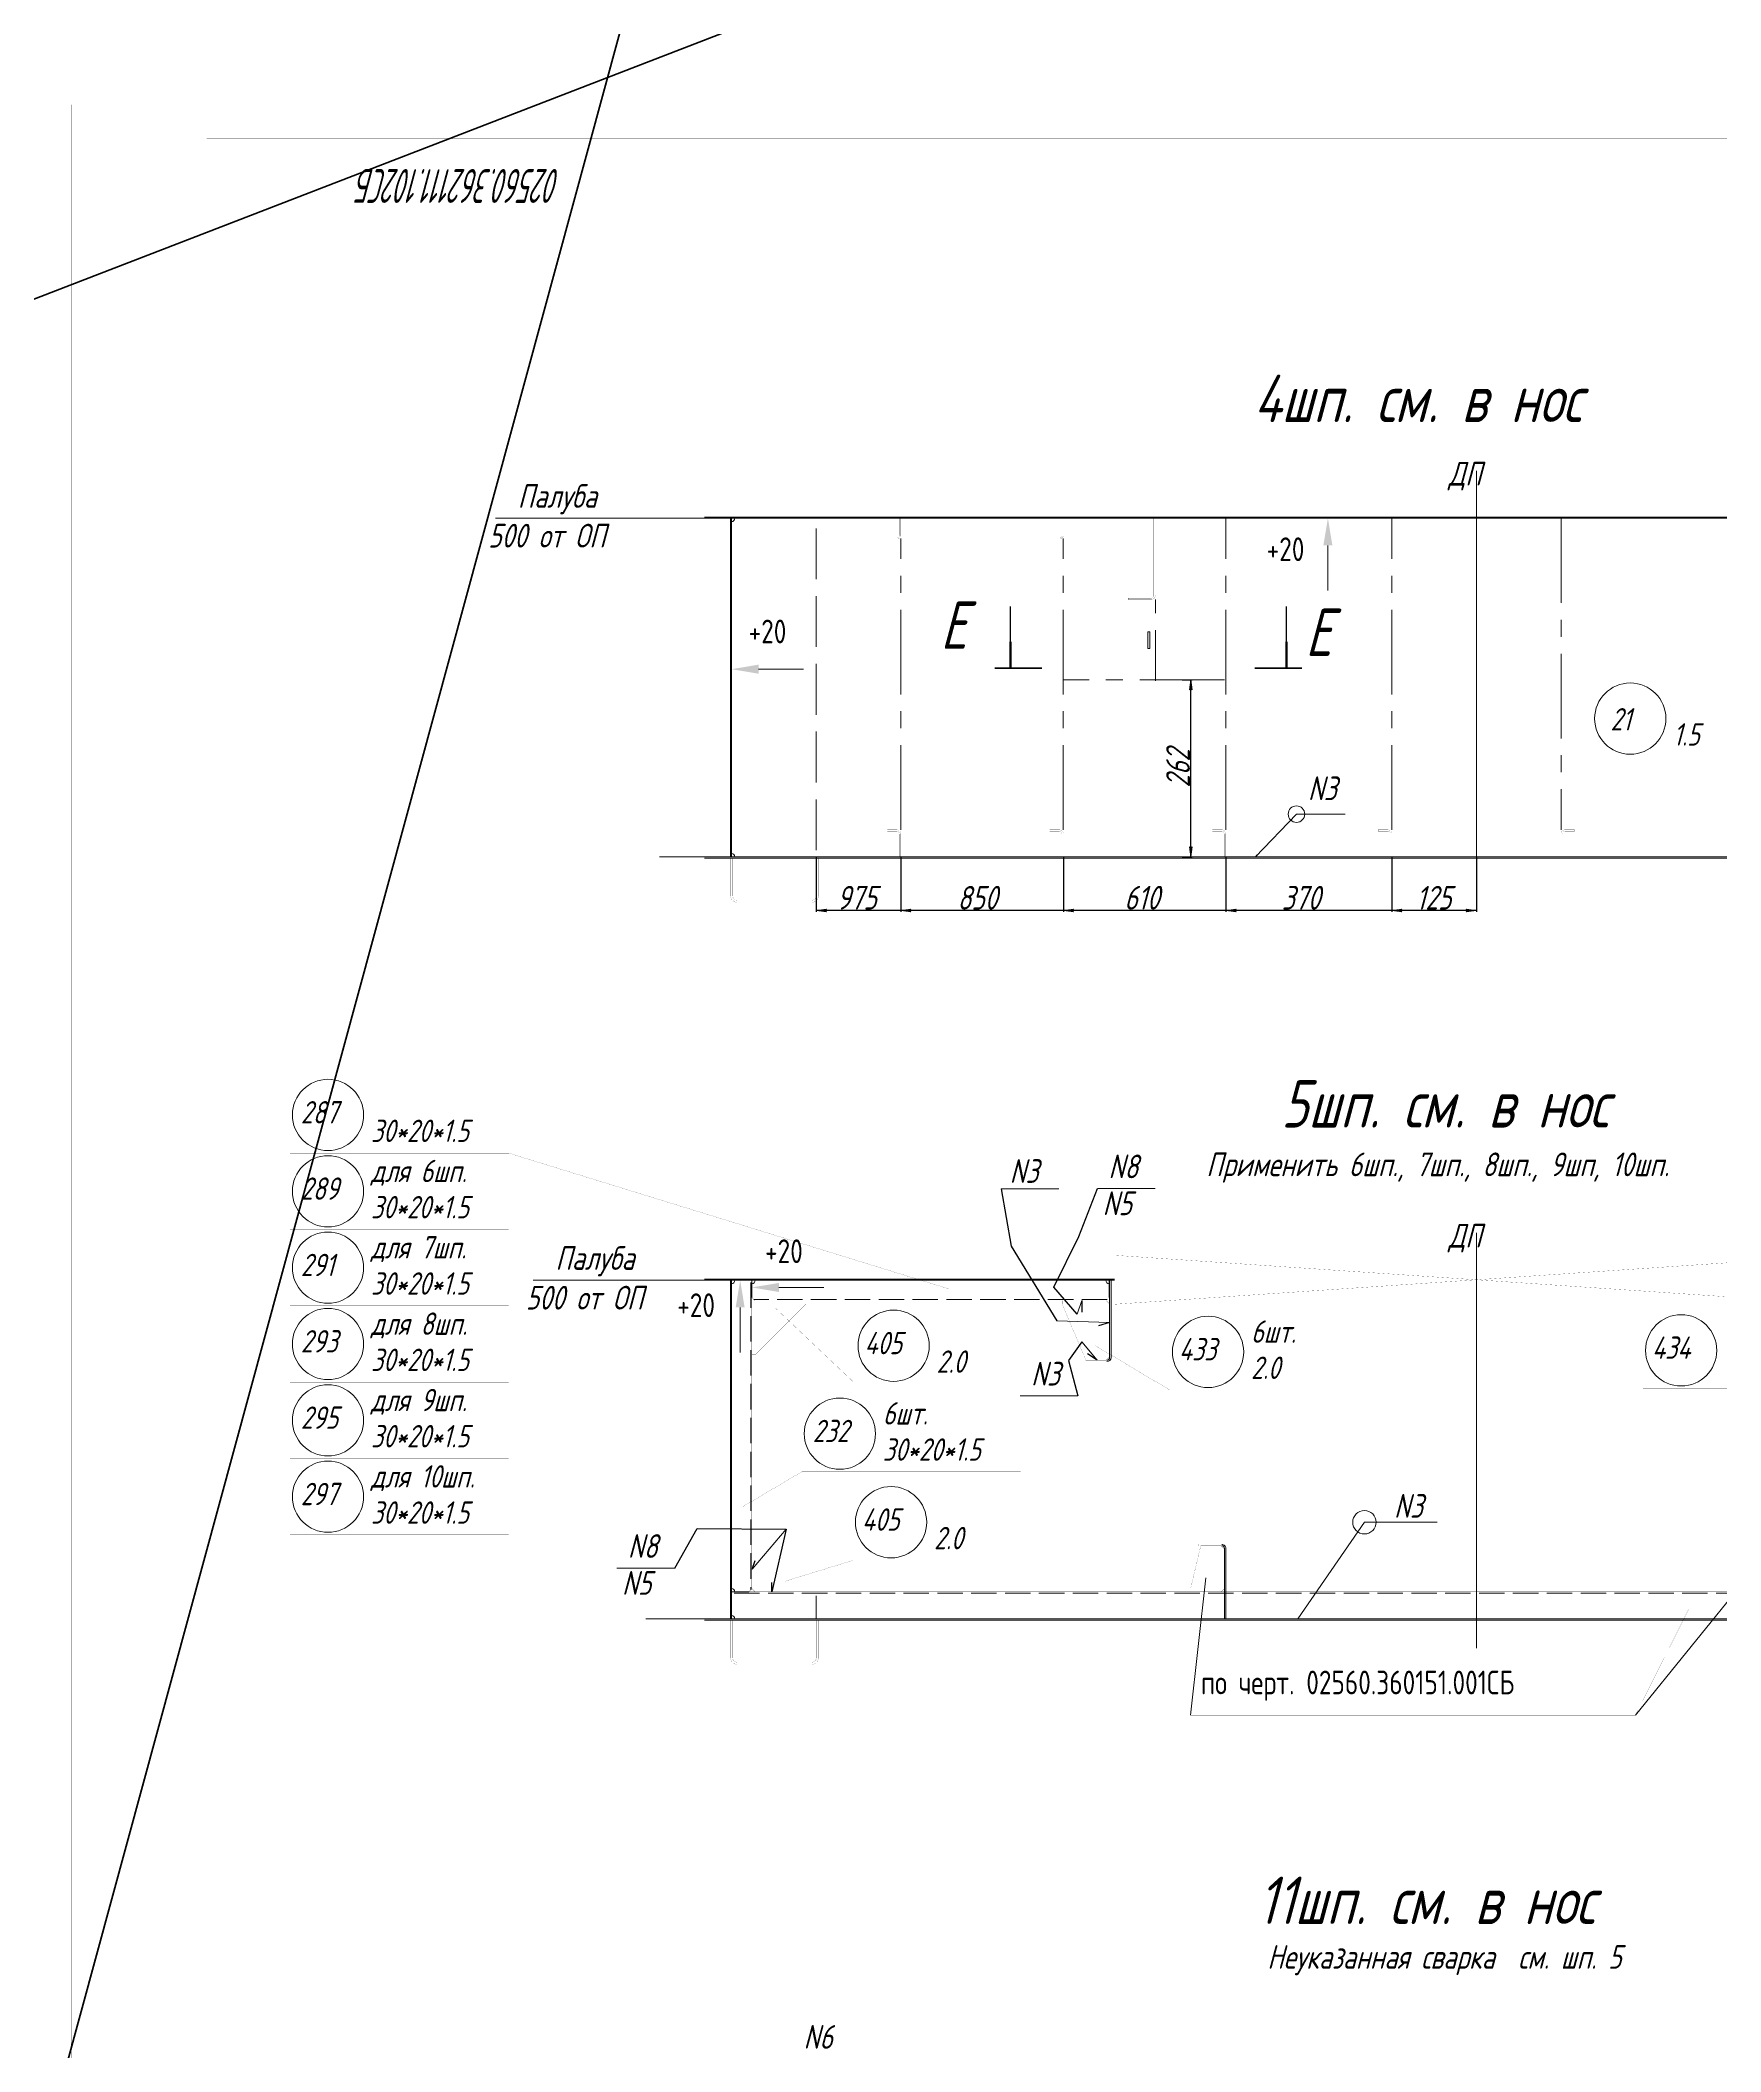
# Model space of a CAD drawing. Header units: millimetres. Extents: x 77380 to 135900, y -26587 to 17301.
# Drawn here: x 119035 to 121517, y 1200 to 4169 of the extents above; entities that cross this region are included whole.
import ezdxf

# ---------------------------------------------------------------- set-up
doc = ezdxf.new("R2010")
doc.units = ezdxf.units.MM
for name, pattern in [('K5LT32768', [0]), ('K5LT32769', [50, 37.5, -12.5]), ('K5LT32770', [0]), ('K5LT32772', [0]), ('K5LT32778', [50, 37.5, -12.5]), ('K5LT32779', [0]), ('K5LT32780', [0]), ('K5LT32784', [850.2, 600, -125, 0.2, -125]), ('K5LT32785', [200, 125, -25, 25, -25]), ('K5LT32786', [100, 75, -25]), ('K5LT32787', [100, 75, -25]), ('K5LT32790', [0]), ('K5LT32791', [0]), ('K5LT32792', [0]), ('K5LT32831', [0]), ('K5LT32832', [0]), ('K5LT32833', [0]), ('K5LT32834', [0]), ('K5LT32835', [0]), ('K5LT_THIN', [0])]:
    doc.linetypes.add(name, pattern=pattern)
doc.layers.add('4001', color=7, linetype='Continuous')
doc.styles.add('KDIMTEXTSTYLE', font='GOST_AU.SHX', dxfattribs={"width": 0.96, "oblique": 15, "height": 5})
doc.styles.add('KTEXTSTYLE', font='GOST_AU.SHX', dxfattribs={"width": 0.96, "height": 5})
doc.dimstyles.new('KDIMSTYLE (1.00)', dxfattribs={"dimtxt": 5, "dimasz": 1, "dimexe": 2, "dimexo": 0, "dimgap": 1, "dimtad": 1, "dimtxsty": 'KDIMTEXTSTYLE', "dimsah": 1, "dimcen": 0, "dimdle": 1, "dimadec": 0, "dimazin": 0, "dimtfac": 0.667, "dimtmove": 0, "dimatfit": 3, "dimfxl": 1, "dimtvp": 1, "dimtolj": 1, "dimtzin": 0, "dimarcsym": 0})

# ---------------------------------------------------------------- blocks, each defined once
blk = doc.blocks.new('KDIMARROW_01')
blk.add_hatch(color=0).paths.add_polyline_path([(0, 0), (-15, 2), (-13.5, 0), (-15, -2)])
at = {"color": 0, "linetype": 'K5LT_THIN', "lineweight": 18}
for p, q in [((-13.5, 0), (-15, 2)), ((-15, 2), (0, 0)), ((0, 0), (-15, -2)), ((-15, -2), (-13.5, 0))]:
    blk.add_line(p, q, dxfattribs=at)
at = {"layer": '4001', "color": 0, "linetype": 'K5LT_THIN', "lineweight": 18}
blk.add_line((0, 0), (-1, 0), dxfattribs=at)
blk = doc.blocks.new('D0')
at = {"color": 0, "lineweight": -2}
for p, q in [((121030.6, 2963.7), (121030.6, 2882.8)), ((121155.6, 2963.7), (121155.6, 2882.8)), ((121154.6, 2884.8), (121031.6, 2884.8))]:
    blk.add_line(p, q, dxfattribs=at)
at = {"layer": 'Defpoints', "color": 0, "lineweight": 100}
for p in [(121030.6, 2963.7), (121155.6, 2963.7), (121030.6, 2884.8)]:
    blk.add_point(p, dxfattribs=at)
at = {"color": 0, "lineweight": -2, "rotation": 180}
blk.add_blockref('KDIMARROW_01', (121030.6, 2884.8), dxfattribs=at)
at = {"color": 0, "lineweight": -2}
blk.add_blockref('KDIMARROW_01', (121155.6, 2884.8), dxfattribs=at)
at = {"color": 7, "insert": (121092.6, 2903.4), "char_height": 5, "attachment_point": 5, "style": 'KDIMTEXTSTYLE'}
blk.add_mtext('\\A1;\\H35.0;\\W0.965;\\Q15;\\H35.0;\\W0.965;\\Q15;\\Q15;125', dxfattribs=at)
blk = doc.blocks.new('D1')
at = {"color": 0, "lineweight": -2}
for p, q in [((120785.6, 2963.7), (120785.6, 2882.8)), ((121154.6, 2884.8), (120786.6, 2884.8))]:
    blk.add_line(p, q, dxfattribs=at)
at = {"layer": 'Defpoints', "color": 0, "lineweight": 100}
for p in [(120785.6, 2963.7), (120785.6, 2884.8), (121155.6, 2882.2)]:
    blk.add_point(p, dxfattribs=at)
at = {"color": 0, "lineweight": -2, "rotation": 180}
blk.add_blockref('KDIMARROW_01', (120785.6, 2884.8), dxfattribs=at)
at = {"color": 0, "lineweight": -2}
blk.add_blockref('KDIMARROW_01', (121155.6, 2884.8), dxfattribs=at)
at = {"color": 7, "insert": (120896.6, 2903.4), "char_height": 5, "attachment_point": 5, "style": 'KDIMTEXTSTYLE'}
blk.add_mtext('\\A1;\\H35.0;\\W0.965;\\Q15;\\H35.0;\\W0.965;\\Q15;\\Q15;370', dxfattribs=at)
blk = doc.blocks.new('D2')
at = {"color": 0, "lineweight": -2}
for p, q in [((120545.6, 2963.7), (120545.6, 2882.8)), ((121154.6, 2884.8), (120546.6, 2884.8))]:
    blk.add_line(p, q, dxfattribs=at)
at = {"layer": 'Defpoints', "color": 0, "lineweight": 100}
for p in [(120545.6, 2963.7), (121155.6, 2961.7), (120545.6, 2884.8)]:
    blk.add_point(p, dxfattribs=at)
at = {"color": 0, "lineweight": -2, "rotation": 180}
blk.add_blockref('KDIMARROW_01', (120545.6, 2884.8), dxfattribs=at)
at = {"color": 0, "lineweight": -2}
blk.add_blockref('KDIMARROW_01', (121155.6, 2884.8), dxfattribs=at)
at = {"color": 7, "insert": (120661.6, 2903.5), "char_height": 5, "attachment_point": 5, "style": 'KDIMTEXTSTYLE'}
blk.add_mtext('\\A1;\\H35.0;\\W0.965;\\Q15;\\H35.0;\\W0.965;\\Q15;\\Q15;610', dxfattribs=at)
blk = doc.blocks.new('D3')
at = {"color": 0, "lineweight": -2}
for p, q in [((120305.6, 2963.7), (120305.6, 2882.8)), ((121154.6, 2884.8), (120306.6, 2884.8))]:
    blk.add_line(p, q, dxfattribs=at)
at = {"layer": 'Defpoints', "color": 0, "lineweight": 100}
for p in [(120305.6, 2963.7), (121155.6, 2961.7), (120305.6, 2884.8)]:
    blk.add_point(p, dxfattribs=at)
at = {"color": 0, "lineweight": -2, "rotation": 180}
blk.add_blockref('KDIMARROW_01', (120305.6, 2884.8), dxfattribs=at)
at = {"color": 0, "lineweight": -2}
blk.add_blockref('KDIMARROW_01', (121155.6, 2884.8), dxfattribs=at)
at = {"color": 7, "insert": (120418.6, 2903.4), "char_height": 5, "attachment_point": 5, "style": 'KDIMTEXTSTYLE'}
blk.add_mtext('\\A1;\\H35.0;\\W0.965;\\Q15;\\H35.0;\\W0.965;\\Q15;\\Q15;850', dxfattribs=at)
blk = doc.blocks.new('D4')
at = {"color": 0, "lineweight": -2}
for p, q in [((120180.6, 2963.7), (120180.6, 2882.8)), ((121154.6, 2884.8), (120181.6, 2884.8))]:
    blk.add_line(p, q, dxfattribs=at)
at = {"layer": 'Defpoints', "color": 0, "lineweight": 100}
for p in [(120180.6, 2963.7), (121155.6, 2961.7), (120180.6, 2884.8)]:
    blk.add_point(p, dxfattribs=at)
at = {"color": 0, "lineweight": -2, "rotation": 180}
blk.add_blockref('KDIMARROW_01', (120180.6, 2884.8), dxfattribs=at)
at = {"color": 0, "lineweight": -2}
blk.add_blockref('KDIMARROW_01', (121155.6, 2884.8), dxfattribs=at)
at = {"color": 7, "insert": (120240.6, 2903.5), "char_height": 5, "attachment_point": 5, "style": 'KDIMTEXTSTYLE'}
blk.add_mtext('\\A1;\\H35.0;\\W0.965;\\Q15;\\H35.0;\\W0.965;\\Q15;\\Q15;975', dxfattribs=at)
blk = doc.blocks.new('D5')
at = {"color": 0, "lineweight": -2}
for p, q in [((120721, 3225.2), (120735.7, 3225.2)), ((120733.7, 2964.7), (120733.7, 3224.2)), ((120721, 2963.7), (120735.7, 2963.7))]:
    blk.add_line(p, q, dxfattribs=at)
at = {"layer": 'Defpoints', "color": 0, "lineweight": 100}
for p in [(120721, 3225.2), (120733.7, 3225.2), (120721, 2963.7)]:
    blk.add_point(p, dxfattribs=at)
at = {"color": 0, "lineweight": -2}
for p, rotation in [((120733.7, 3225.2), 90), ((120733.7, 2963.7), 270)]:
    blk.add_blockref('KDIMARROW_01', p, dxfattribs=dict(at, rotation=rotation))
at = {"color": 7, "insert": (120715, 3094.5), "char_height": 5, "attachment_point": 5, "rotation": 90, "style": 'KDIMTEXTSTYLE'}
blk.add_mtext('\\A1;\\H35.0;\\W0.965;\\Q15;\\H35.0;\\W0.965;\\Q15;\\Q15;262', dxfattribs=at)
blk = doc.blocks.new('U77')
blk.add_hatch(color=7).paths.add_polyline_path([(120397.9, 18053.7), (120384.6, 18053.7), (120391.3, 18093.7)])
at = {"color": 7, "linetype": 'K5LT32831', "lineweight": 9}
blk.add_line((120391.3, 18053.7), (120391.3, 17987.2), dxfattribs=at)
blk = doc.blocks.new('U78')
blk.add_hatch(color=7).paths.add_polyline_path([(119550.5, 17864.2), (119550.5, 17877.6), (119510.5, 17870.9)])
at = {"color": 7, "linetype": 'K5LT32831', "lineweight": 9}
blk.add_line((119550.5, 17870.9), (119617, 17870.9), dxfattribs=at)
blk = doc.blocks.new('U81')
blk.add_hatch(color=7).paths.add_polyline_path([(119516.6, 16928.6), (119529.9, 16928.6), (119523.3, 16968.6)])
at = {"color": 7, "linetype": 'K5LT32831', "lineweight": 9}
blk.add_line((119523.3, 16928.6), (119523.3, 16862.1), dxfattribs=at)
blk = doc.blocks.new('U82')
blk.add_hatch(color=7).paths.add_polyline_path([(119580.5, 16951.4), (119580.5, 16964.7), (119540.5, 16958.1)])
at = {"color": 7, "linetype": 'K5LT32831', "lineweight": 9}
blk.add_line((119580.5, 16958.1), (119647, 16958.1), dxfattribs=at)
blk = doc.blocks.new('U84')
at = {"color": 7, "linetype": 'K5LT32834', "lineweight": 30}
blk.add_line((119922.6, 17872.3), (119922.6, 17963.4), dxfattribs=at)
at = {"color": 7, "linetype": 'K5LT32832', "lineweight": 60}
blk.add_line((119899.6, 17872.3), (119969, 17872.3), dxfattribs=at)
at = {"color": 7, "linetype": 'K5LT32833', "const_width": 3.54}
blk.add_lwpolyline([(119922.6, 17872.3), (119922.6, 17911.3)], dxfattribs=at)
blk = doc.blocks.new('U85')
at = {"color": 7, "linetype": 'K5LT32834', "lineweight": 30}
blk.add_line((120330, 17872.3), (120330, 17963.4), dxfattribs=at)
at = {"color": 7, "linetype": 'K5LT32832', "lineweight": 60}
blk.add_line((120353, 17872.3), (120283.6, 17872.3), dxfattribs=at)
at = {"color": 7, "linetype": 'K5LT32833', "const_width": 3.54}
blk.add_lwpolyline([(120330, 17872.3), (120330, 17911.3)], dxfattribs=at)
blk = doc.blocks.new('U102')
at = {"color": 7, "linetype": 'K5LT32780', "const_width": 0.18}
blk.add_lwpolyline([(110125.3, 12764.4), (118535.3, 12764.4), (118535.3, 18704.4), (110125.3, 18704.4)], close=True, dxfattribs=at)
blk = doc.blocks.new('U108')
at = {"color": 7, "linetype": 'K5LT_THIN', "lineweight": 18}
for p, q in [((120344.9, 17656.9), (120284.2, 17593.7)), ((120284.2, 17593.7), (120287, 17596.6))]:
    blk.add_line(p, q, dxfattribs=at)
at = {"color": 7, "linetype": 'K5LT32835', "lineweight": 18}
for p, q in [((120284.2, 17593.8), (120284.2, 17593.8)), ((120284.3, 17593.9), (120284.3, 17593.8)), ((120284.3, 17593.9), (120284.4, 17593.9)), ((120284.3, 17593.9), (120284.3, 17593.9)), ((120284.3, 17593.8), (120284.3, 17593.8)), ((120284.4, 17594.1), (120284.4, 17593.9)), ((120284.4, 17594), (120284.4, 17593.9)), ((120284.4, 17594), (120284.5, 17594)), ((120284.4, 17594), (120284.5, 17594)), ((120284.5, 17594.3), (120284.6, 17594.1)), ((120284.5, 17594.2), (120284.5, 17594)), ((120284.5, 17594.2), (120284.7, 17594.2)), ((120284.5, 17594.2), (120284.6, 17594.2)), ((120284.5, 17594.1), (120284.6, 17594.1)), ((120284.6, 17594.4), (120284.8, 17594.4)), ((120284.6, 17594.3), (120284.6, 17594.1)), ((120284.6, 17594.3), (120284.8, 17594.3)), ((120284.7, 17594.6), (120285, 17594.6)), ((120284.7, 17594.5), (120284.7, 17594.3)), ((120284.7, 17594.5), (120285, 17594.5)), ((120284.7, 17594.4), (120284.7, 17594.2)), ((120284.7, 17594.4), (120284.9, 17594.4)), ((120284.8, 17594.7), (120285.1, 17594.7)), ((120284.8, 17594.6), (120284.8, 17594.3)), ((120284.8, 17594.6), (120285.1, 17594.6)), ((120284.9, 17594.8), (120284.9, 17594.5)), ((120284.9, 17594.8), (120285.3, 17594.8)), ((120284.9, 17594.8), (120285.2, 17594.8)), ((120284.9, 17594.7), (120284.9, 17594.4)), ((120285, 17595), (120285, 17594.6)), ((120285, 17595), (120285.5, 17595)), ((120285, 17594.9), (120285.4, 17595)), ((120285, 17594.9), (120285, 17594.5)), ((120285, 17594.9), (120285.3, 17594.9)), ((120285.1, 17595.1), (120285.6, 17595.2)), ((120285.1, 17595.1), (120285.1, 17594.7)), ((120285.1, 17595.1), (120285.5, 17595.1)), ((120285.2, 17595.3), (120285.2, 17594.8)), ((120285.2, 17595.3), (120285.8, 17595.3)), ((120285.2, 17595.3), (120285.7, 17595.3)), ((120285.2, 17595.2), (120285.2, 17594.7)), ((120285.2, 17595.2), (120285.6, 17595.2)), ((120285.3, 17595.5), (120285.4, 17594.9)), ((120285.3, 17595.5), (120285.9, 17595.5)), ((120285.3, 17595.4), (120285.3, 17594.9)), ((120285.3, 17595.4), (120285.8, 17595.4)), ((120285.4, 17595.7), (120286.1, 17595.7)), ((120285.4, 17595.6), (120285.4, 17595)), ((120285.4, 17595.6), (120286, 17595.6)), ((120285.4, 17595.5), (120286, 17595.5)), ((120285.5, 17595.8), (120285.5, 17595.1)), ((120285.5, 17595.8), (120286.2, 17595.8)), ((120285.5, 17595.7), (120285.5, 17595.1)), ((120285.5, 17595.7), (120286.1, 17595.7)), ((120285.6, 17596), (120286.2, 17596)), ((120285.6, 17595.9), (120285.6, 17595.2)), ((120285.6, 17595.9), (120286.3, 17595.9)), ((120285.6, 17595.8), (120286.3, 17595.9)), ((120285.7, 17596.1), (120285.7, 17595.3)), ((120285.7, 17596.1), (120286.1, 17596.1)), ((120285.7, 17596), (120286.1, 17596.1)), ((120285.7, 17596), (120285.7, 17595.2)), ((120285.8, 17596.3), (120285.9, 17595.4)), ((120285.8, 17596.2), (120285.8, 17595.4)), ((120285.8, 17596.2), (120285.9, 17596.2)), ((120285.8, 17596.2), (120286, 17596.2)), ((120285.9, 17596.3), (120285.9, 17595.5)), ((120285.9, 17596.3), (120285.9, 17596.3)), ((120286, 17596.2), (120286, 17595.6)), ((120286, 17596.1), (120286, 17595.6)), ((120286.1, 17596.1), (120286.1, 17595.7)), ((120286.2, 17596), (120286.2, 17595.8)), ((120286.2, 17596), (120286.2, 17595.8)), ((120286.3, 17595.9), (120286.3, 17595.9))]:
    blk.add_line(p, q, dxfattribs=at)
at = {"color": 7, "linetype": 'K5LT32835', "const_width": 0.18}
blk.add_lwpolyline([(120286.3, 17595.9), (120284.2, 17593.7), (120285.9, 17596.3)], close=True, dxfattribs=at)
blk = doc.blocks.new('U211')
at = {"color": 7, "linetype": 'K5LT32780', "const_width": 0.18}
for points in [[(118535.3, 12764.4), (126945.3, 12764.4), (126945.3, 18704.4), (118535.3, 18704.4)], [(118735.3, 12814.4), (126895.3, 12814.4), (126895.3, 18654.4), (118735.3, 18654.4)]]:
    blk.add_lwpolyline(points, close=True, dxfattribs=at)
blk.add_lwpolyline([(119435.3, 18654.4), (119435.3, 18514.4), (118735.3, 18514.4)], dxfattribs=at)

msp = doc.modelspace()

# ---------------------------------------------------------------- linework, layer by layer
at = {"color": 2, "lineweight": 100}
msp.add_line((113264.422, 1562.654), (126209.614, 6562.066), dxfattribs=at)
at = {"color": 1, "linetype": 'K5LT32772', "lineweight": 18, "true_color": 0xff0000}
for p, q in [((121155.559, 2920.531), (121155.559, 3533.739)), ((122392.275, 2963.718), (119949.151, 2963.718)), ((121155.559, 1795.447), (121155.559, 2408.655))]:
    msp.add_line(p, q, dxfattribs=at)
at = {"color": 7, "linetype": 'K5LT32780', "lineweight": 18}
for p, q in [((119707.187, 3463.718), (120015.56, 3463.718)), ((120889.898, 3026.891), (120961.579, 3026.891)), ((120453.82, 2473.54), (120539.138, 2473.54)), ((120596.094, 2474.338), (120681.412, 2474.338)), ((120673.061, 2474.338), (120601.38, 2474.338)), ((119762.825, 2338.634), (120015.56, 2338.634)), ((120481.864, 2168.232), (120567.182, 2168.232)), ((120558.831, 2168.232), (120487.149, 2168.232)), ((120990.22, 1981.413), (121097.742, 1981.413)), ((119886.345, 1913.822), (119971.663, 1913.822)), ((119963.312, 1913.822), (119891.631, 1913.822))]:
    msp.add_line(p, q, dxfattribs=at)
at = {"color": 3, "linetype": 'K5LT32768', "lineweight": 18, "true_color": 0x00ff00}
for p, q in [((122295.559, 3465.218), (120015.56, 3465.218)), ((122295.559, 3463.718), (120015.56, 3463.718)), ((120054.059, 2963.718), (120054.059, 3463.718)), ((120055.559, 3463.718), (122255.559, 3463.718)), ((120055.559, 2963.718), (120055.559, 3463.718)), ((120055.559, 2963.718), (120055.559, 3463.718)), ((122295.559, 2963.718), (120015.56, 2963.718)), ((122295.559, 2961.718), (120015.56, 2961.718)), ((122255.559, 2963.718), (120055.559, 2963.718)), ((120621.251, 2340.134), (120015.56, 2340.134)), ((120621.251, 2338.634), (120015.56, 2338.634)), ((120054.059, 1838.634), (120054.059, 2338.634)), ((120055.559, 2338.634), (120081.06, 2338.634)), ((120055.559, 1878.634), (120055.559, 2338.634)), ((120055.559, 1838.634), (120055.559, 2338.634)), ((120085.56, 2338.634), (120613.503, 2338.634)), ((120085.56, 2313.134), (120085.56, 2338.634)), ((120613.503, 2338.634), (120613.503, 2313.134)), ((120614.002, 2224.561), (120614.002, 2338.634)), ((120616.073, 2224.561), (120616.073, 2338.634)), ((120081.06, 1878.634), (120055.559, 1878.634)), ((120055.559, 1838.634), (120055.559, 1872.634)), ((122295.559, 1838.634), (120015.56, 1838.634)), ((122295.559, 1836.634), (120015.56, 1836.634)), ((122255.559, 1838.634), (120055.559, 1838.634))]:
    msp.add_line(p, q, dxfattribs=at)
at = {"color": 1, "linetype": 'K5LT32786', "lineweight": 18, "true_color": 0xff0000}
msp.add_line((120180.559, 3448.718), (120180.559, 2963.718), dxfattribs=at)
at = {"color": 1, "linetype": 'K5LT32785', "lineweight": 18, "true_color": 0xff0000}
for p, q in [((120785.56, 3003.718), (120785.56, 3463.718)), ((121030.559, 3003.718), (121030.559, 3463.718)), ((121280.559, 3463.718), (121280.559, 3003.718)), ((120305.559, 3003.718), (120305.559, 3433.718)), ((120545.559, 3003.718), (120545.559, 3433.718)), ((120783.559, 3225.218), (120545.559, 3225.218))]:
    msp.add_line(p, q, dxfattribs=at)
at = {"color": 2, "linetype": 'K5LT32787', "lineweight": 18, "true_color": 0xffff00}
for p, q in [((120681.76, 3223.718), (120681.76, 3343.718)), ((120670.195, 3271.194), (120670.195, 3296.243)), ((120670.195, 3296.243), (120673.326, 3296.243)), ((120673.326, 3271.194), (120670.195, 3271.194)), ((120673.326, 3296.243), (120673.326, 3271.194))]:
    msp.add_line(p, q, dxfattribs=at)
at = {"color": 7}
for p, q in [((120453.82, 2473.54), (120468.787, 2388.975)), ((120568.261, 2403.149), (120596.094, 2474.338)), ((120468.787, 2388.975), (120536.113, 2278.845)), ((120531.592, 2328.379), (120568.261, 2403.149)), ((120565.797, 2288.562), (120531.592, 2328.379)), ((120572.807, 2308.579), (120572.755, 2291.755)), ((120613.729, 2276.1), (120597.648, 2271.153)), ((120572.791, 2247.641), (120553.114, 2220.13)), ((120595.34, 2220.634), (120581.403, 2230.059)), ((120553.114, 2220.13), (120567.182, 2168.232)), ((119971.663, 1913.822), (120004.649, 1972.384)), ((120004.649, 1972.384), (120136.452, 1971.115)), ((120136.452, 1971.115), (120115.35, 1878.634)), ((120086.038, 1912.037), (120090.727, 1925.049)), ((120115.35, 1878.634), (120115.35, 1892.218))]:
    msp.add_line(p, q, dxfattribs=at)
at = {"color": 7, "linetype": 'K5LT_THIN', "lineweight": 18}
for p, q in [((120601.38, 2474.338), (120681.412, 2474.338)), ((120565.797, 2288.562), (120572.807, 2308.579)), ((120536.113, 2278.845), (120613.729, 2276.1)), ((120613.729, 2276.1), (120609.732, 2276.241)), ((120572.791, 2247.641), (120595.34, 2220.634)), ((120487.149, 2168.232), (120567.182, 2168.232)), ((120136.452, 1971.115), (120086.038, 1912.037)), ((120990.22, 1981.413), (120891.927, 1838.634)), ((119891.631, 1913.822), (119971.663, 1913.822)), ((120086.038, 1912.037), (120088.635, 1915.08)), ((120756.059, 1899.475), (120733.559, 1696.561)), ((121555.06, 1899.475), (121390.403, 1696.561))]:
    msp.add_line(p, q, dxfattribs=at)
at = {"color": 3, "linetype": 'K5LT32769', "lineweight": 18, "true_color": 0x00ff00}
for p, q in [((120084.115, 2335.579), (120084.115, 1881.689)), ((120610.448, 2310.079), (120088.614, 2310.079))]:
    msp.add_line(p, q, dxfattribs=at)
at = {"color": 8, "linetype": 'K5LT32779', "lineweight": 18, "true_color": 0x808080}
for p, q in [((120783.559, 1838.634), (120783.559, 1942.707)), ((120785.56, 1838.634), (120785.56, 1942.707)), ((120180.559, 1838.634), (120180.559, 1872.634))]:
    msp.add_line(p, q, dxfattribs=at)
at = {"color": 7, "linetype": 'K5LT32835', "lineweight": 18}
msp.add_line((120087.985, 1914.319), (120087.985, 1914.318), dxfattribs=at)
at = {"color": 8, "linetype": 'K5LT32778', "lineweight": 18, "true_color": 0x808080}
msp.add_line((120059.632, 1876.707), (122251.487, 1876.707), dxfattribs=at)
at = {"color": 1, "linetype": 'K5LT32784', "lineweight": 18, "true_color": 0xff0000}
msp.add_line((119928.914, 1838.634), (122393.943, 1838.634), dxfattribs=at)
at = {"color": 6, "lineweight": 100}
msp.add_lwpolyline([(118687.069, -237.954), (121815.629, 11251.301), (126011.922, 3221.129)], dxfattribs=at)
at = {"color": 7, "linetype": 'K5LT32791', "const_width": 0.18}
for points in [[(120304.059, 3463.718), (120305.559, 3463.718), (120305.559, 3438.218, -0.41421356), (120301.059, 3433.718), (120285.559, 3433.718), (120285.559, 3435.218), (120301.059, 3435.218, 0.41421356), (120304.059, 3438.218)], [(120544.059, 3463.718), (120545.559, 3463.718), (120545.559, 3438.218, -0.41421356), (120541.059, 3433.718), (120525.559, 3433.718), (120525.559, 3435.218), (120541.059, 3435.218, 0.41421356), (120544.059, 3438.218)], [(120285.559, 3001.718), (120299.559, 3001.718, -0.41421356), (120303.559, 2997.718), (120303.559, 2963.718), (120305.559, 2963.718), (120305.559, 2997.718, 0.41421356), (120299.559, 3003.718), (120285.559, 3003.718)], [(120525.559, 3001.718), (120539.559, 3001.718, -0.41421356), (120543.559, 2997.718), (120543.559, 2963.718), (120545.559, 2963.718), (120545.559, 2997.718, 0.41421356), (120539.559, 3003.718), (120525.559, 3003.718)], [(120765.56, 3001.718), (120779.56, 3001.718, -0.41421356), (120783.56, 2997.718), (120783.56, 2963.718), (120785.56, 2963.718), (120785.56, 2997.718, 0.41421356), (120779.56, 3003.718), (120765.56, 3003.718)], [(121010.559, 3001.718), (121024.559, 3001.718, -0.41421356), (121028.559, 2997.718), (121028.559, 2963.718), (121030.559, 2963.718), (121030.559, 2997.718, 0.41421356), (121024.559, 3003.718), (121010.559, 3003.718)], [(121300.559, 3001.718), (121286.559, 3001.718, 0.41421356), (121282.559, 2997.718), (121282.559, 2963.718), (121280.559, 2963.718), (121280.559, 2997.718, -0.41421356), (121286.559, 3003.718), (121300.559, 3003.718)]]:
    msp.add_lwpolyline(points, format="xyb", close=True, dxfattribs=at)
at = {"color": 5, "linetype": 'K5LT32792', "true_color": 0x0000ff, "const_width": 0.18}
msp.add_lwpolyline([(120679.319, 3463.718), (120681.319, 3463.718), (120681.319, 3349.718, -0.41421356), (120675.319, 3343.718), (120641.319, 3343.718), (120641.319, 3345.718), (120675.319, 3345.718, 0.41421356), (120679.319, 3349.718)], format="xyb", close=True, dxfattribs=at)
at = {"color": 8, "linetype": 'K5LT32790', "true_color": 0x808080, "const_width": 0.18}
for points in [[(120057.059, 2961.718), (120057.059, 2906.718, 0.41421356), (120064.059, 2899.718), (120174.059, 2899.718, 0.41421356), (120181.059, 2906.718), (120181.059, 2961.718), (120184.059, 2961.718), (120184.059, 2906.718, -0.41421356), (120174.059, 2896.718), (120064.059, 2896.718, -0.41421356), (120054.059, 2906.718), (120054.059, 2961.718)], [(120057.059, 1836.634), (120057.059, 1781.634, 0.41421356), (120064.059, 1774.634), (120174.059, 1774.634, 0.41421356), (120181.059, 1781.634), (120181.059, 1836.634), (120184.059, 1836.634), (120184.059, 1781.634, -0.41421356), (120174.059, 1771.634), (120064.059, 1771.634, -0.41421356), (120054.059, 1781.634), (120054.059, 1836.634)]]:
    msp.add_lwpolyline(points, format="xyb", close=True, dxfattribs=at)
at = {"color": 1, "linetype": 'K5LT32772', "true_color": 0xff0000, "const_width": 0.18}
for points in [[(119403.295, 2526.368), (119726.522, 2526.368), (120377.667, 2325.616)], [(119403.295, 2413.648), (119726.522, 2413.648), (119726.522, 2526.368)], [(119403.295, 2300.928), (119726.522, 2300.928), (119726.522, 2413.648)], [(119403.295, 2188.208), (119726.522, 2188.208), (119726.522, 2300.928)], [(120408.736, 2185.635), (120238.63, 2185.635), (120120.825, 2297.16)], [(121401.662, 2178.82), (121594.375, 2178.82), (121723.471, 2267.984)], [(120895.708, 2176.542), (120702.994, 2176.542), (120592.284, 2242.418)], [(119403.295, 2075.489), (119726.522, 2075.489), (119726.522, 2188.208)], [(119403.295, 1962.769), (119726.522, 1962.769), (119726.522, 2075.489)], [(120482.438, 2055.817), (120159.211, 2055.817), (120072.195, 2004.406)], [(120404.938, 1925.053), (120234.832, 1925.053), (120134.562, 1894.361)]]:
    msp.add_lwpolyline(points, dxfattribs=at)
at = {"color": 7, "linetype": 'K5LT32780', "const_width": 0.18}
msp.add_lwpolyline([(121689.867, 2303.233), (121689.867, 2375.535), (120621.251, 2303.233), (120621.251, 2375.535)], close=True, dxfattribs=at)
at = {"color": 3, "linetype": 'K5LT32768', "true_color": 0x00ff00, "const_width": 0.18}
for points in [[(120081.06, 2338.634), (120085.615, 2334.079), (120085.615, 1883.189), (120081.06, 1878.634)], [(120613.503, 2313.134), (120608.948, 2308.579), (120090.114, 2308.579), (120085.56, 2313.134)], [(120609.862, 2218.561), (120574.738, 2218.561), (120574.738, 2220.561), (120609.862, 2220.561)]]:
    msp.add_lwpolyline(points, dxfattribs=at)
at = {"color": 2, "linetype": 'K5LT32770', "true_color": 0xffff00, "const_width": 0.18}
for points in [[(120090.56, 2308.634), (120165.56, 2308.634), (120165.56, 2303.634), (120090.56, 2228.634), (120085.56, 2228.634), (120085.56, 2303.634), (120090.56, 2308.634)], [(120613.901, 2303.634), (120613.901, 2225.634), (120608.901, 2220.634), (120578.902, 2220.634), (120543.902, 2303.634), (120543.902, 2308.634), (120608.901, 2308.634), (120613.901, 2303.634)], [(120090.56, 1878.634), (120165.56, 1878.634), (120165.56, 1883.634), (120090.56, 1958.634), (120085.56, 1958.634), (120085.56, 1883.634), (120090.56, 1878.634)]]:
    msp.add_lwpolyline(points, dxfattribs=at)
at = {"color": 8, "linetype": 'K5LT32779', "true_color": 0x808080, "const_width": 0.18}
for points in [[(120783.559, 1883.634), (120783.559, 1941.634), (120778.559, 1946.634), (120748.559, 1946.634), (120733.559, 1883.634), (120733.559, 1878.634), (120778.559, 1878.634), (120783.559, 1883.634)], [(120779.56, 1948.707), (120745.632, 1948.707), (120745.632, 1946.707), (120779.56, 1946.707)], [(120055.559, 1872.634), (120061.632, 1878.707), (122249.486, 1878.707), (122255.559, 1872.634)]]:
    msp.add_lwpolyline(points, dxfattribs=at)
at = {"color": 7, "linetype": 'K5LT32780', "const_width": 0.18}
msp.add_lwpolyline([(120733.559, 1696.561), (121390.403, 1696.561), (121468.912, 1852.56)], dxfattribs=at)
at = {"color": 1, "linetype": 'K5LT32772', "lineweight": 18, "true_color": 0xff0000}
for centre in [(121382.815, 3167.953), (119459.655, 2582.727), (119459.655, 2470.008), (119459.655, 2357.288), (119459.655, 2244.568), (120294.99, 2241.995), (121458.022, 2235.18), (120759.354, 2232.902), (119459.655, 2131.849), (120215.571, 2112.177), (119459.655, 2019.129), (120291.192, 1981.413)]:
    msp.add_circle(centre, 52.603, dxfattribs=at)
at = {"color": 7, "linetype": 'K5LT32780', "lineweight": 18}
msp.add_circle((120889.898, 3026.891), 12.186, dxfattribs=at)
at = {"color": 7, "linetype": 'K5LT_THIN', "lineweight": 18}
msp.add_circle((120990.22, 1981.413), 17.315, dxfattribs=at)
at = {"color": 3, "linetype": 'K5LT32768', "lineweight": 18, "true_color": 0x00ff00}
for centre, radius, start, end in [((120055.559, 3463.718), 5, 269.998749, 359.996887), ((120055.559, 2963.718), 5, 0.003113, 90.001259), ((120055.559, 2338.634), 5, 269.998749, 359.996887), ((120085.56, 2338.634), 5, 269.998749, 359.996887), ((120613.503, 2338.634), 5, 180.003113, 270.001251), ((120609.881, 2224.683), 4.123, 269.717865, 358.295685), ((120609.891, 2224.745), 6.184, 269.716339, 358.29538), ((120055.559, 1878.634), 5, 0.002793, 89.99939)]:
    msp.add_arc(centre, radius, start, end, dxfattribs=at)
at = {"color": 8, "linetype": 'K5LT32779', "lineweight": 18, "true_color": 0x808080}
for centre, radius, start, end in [((120779.56, 1942.707), 6, 359.997833, 89.998535), ((120779.56, 1942.707), 4, 359.991608, 89.997467), ((120055.559, 1838.634), 5, 0.003113, 90.001259)]:
    msp.add_arc(centre, radius, start, end, dxfattribs=at)

# ---------------------------------------------------------------- block references
for name in ['U102', 'U211', 'U77', 'U84', 'U85', 'U78', 'U108', 'U81', 'U82']:
    msp.add_blockref(name, (545.046, -14630.011))

# ---------------------------------------------------------------- texts
at = {"color": 7, "insert": (119803.441, 3929.348), "char_height": 1, "attachment_point": 1, "rotation": 180, "style": 'KTEXTSTYLE'}
msp.add_mtext('{\\H50x;\\Q15;\\W0.665;02560.362111.102СБ}', dxfattribs=at)
at = {"color": 7, "char_height": 2.5, "attachment_point": 1, "style": 'KTEXTSTYLE'}
for s, insert in [('\\H3.5;\\W0.965;\\Q15;\\Q15;\\H70.00;4шп. см. в нос', (120826.565, 3675.675)), ('\\H3.5;\\W0.965;\\Q15;\\Q15;\\H35.00;ДП', (121114.43, 3546.986)), ('\\H3.5;\\W0.965;\\Q15;\\Q15;\\H35.00;Палуба', (119739.87, 3514.123)), ('\\H3.5;\\W0.965;\\Q15;\\Q15;\\H35.00;500 от ОП', (119696.088, 3455.512)), ('\\H3.5;\\W0.965;\\Q15;\\Q0;\\H35.00;+20', (120845.902, 3435.51)), ('\\H3.5;\\W0.965;\\Q15;\\Q15;\\H70.00;Е', (120363.631, 3341.109)), ('\\H3.5;\\W0.965;\\Q15;\\Q15;\\H70.00;Е', (120902.449, 3330.468)), ('\\H3.5;\\W0.965;\\Q15;\\Q0;\\H35.00;+20', (120080.842, 3314.043)), ('\\H3.5;\\W0.965;\\Q15;\\Q15;\\H33.00;{\\c255;21}', (121353.648, 3183.453)), ('\\H3.5;\\W0.965;\\Q15;\\Q15;\\H33.00;{\\c255;1.5}', (121446.22, 3161.031)), ('\\H3.5;\\W0.965;\\Q15;\\Q15;\\H35.00;N3', (120906.869, 3082.459)), ('\\H3.5;\\W0.965;\\Q15;\\Q15;\\H70.00;5шп. см. в нос', (120867.431, 2634.16)), ('\\H3.5;\\W0.965;\\Q15;\\Q15;\\H33.00;{\\c255;287}', (119419.52, 2603.203)), ('\\H3.5;\\W0.965;\\Q15;\\Q15;\\H33.00;{\\c255;30*20*1.5}', (119523.061, 2575.806)), ('\\H3.5;\\W0.965;\\Q15;\\Q15;\\H35.00;Применить 6шп., 7шп., 8шп., 9шп, 10шп.', (120756.739, 2527.288)), ('\\H3.5;\\W0.965;\\Q15;\\Q15;\\H33.00;{\\c16711935;для 6шп.}', (119523.061, 2516.529)), ('\\H3.5;\\W0.965;\\Q15;\\Q15;\\H35.00;N3', (120466.32, 2517.393)), ('{\\H14x;\\Q15;\\W0.965;N8}', (120612.261, 2524.266)), ('\\H3.5;\\W0.965;\\Q15;\\Q15;\\H33.00;{\\c255;289}', (119419.52, 2490.483)), ('{\\H14x;\\Q15;\\W0.965;N5}', (120603.651, 2469.78)), ('\\H3.5;\\W0.965;\\Q15;\\Q15;\\H33.00;{\\c255;30*20*1.5}', (119523.061, 2463.086)), ('\\H3.5;\\W0.965;\\Q15;\\Q15;\\H35.00;ДП', (121114.43, 2421.902)), ('\\H3.5;\\W0.965;\\Q15;\\Q15;\\H33.00;{\\c255;291}', (119419.52, 2377.764)), ('\\H3.5;\\W0.965;\\Q15;\\Q15;\\H33.00;{\\c16711935;для 7шп.}', (119523.061, 2403.809)), ('\\H3.5;\\W0.965;\\Q15;\\Q15;\\H35.00;Палуба', (119795.508, 2389.039)), ('\\H3.5;\\W0.965;\\Q15;\\Q0;\\H35.00;+20', (120105.094, 2399.043)), ('\\H3.5;\\W0.965;\\Q15;\\Q15;\\H33.00;{\\c255;30*20*1.5}', (119523.061, 2350.367)), ('\\H3.5;\\W0.965;\\Q15;\\Q15;\\H35.00;500 от ОП', (119751.726, 2330.428)), ('\\H3.5;\\W0.965;\\Q15;\\Q0;\\H35.00;+20', (119975.406, 2319.343)), ('\\H3.5;\\W0.965;\\Q15;\\Q15;\\H33.00;{\\c16711935;для 8шп.}', (119523.061, 2291.09)), ('\\H3.5;\\W0.965;\\Q15;\\Q15;\\H33.00;{\\c255;293}', (119419.52, 2265.044)), ('\\H3.5;\\W0.965;\\Q15;\\Q15;\\H33.00;{\\c255;405}', (120251.874, 2262.471)), ('\\H3.5;\\W0.965;\\Q15;\\Q15;\\H33.00;6шт.', (120822.759, 2279.424)), ('\\H3.5;\\W0.965;\\Q15;\\Q15;\\H33.00;{\\c255;30*20*1.5}', (119523.061, 2237.647)), ('\\H3.5;\\W0.965;\\Q15;\\Q15;\\H33.00;{\\c255;2.0}', (120358.395, 2235.073)), ('\\H3.5;\\W0.965;\\Q15;\\Q15;\\H33.00;{\\c255;433}', (120716.238, 2253.378)), ('\\H3.5;\\W0.965;\\Q15;\\Q15;\\H33.00;{\\c255;434}', (121414.906, 2255.656)), ('{\\H14x;\\Q15;\\W0.965;N3}', (120498.03, 2218.16)), ('\\H3.5;\\W0.965;\\Q15;\\Q15;\\H33.00;{\\c255;2.0}', (120822.759, 2225.98)), ('\\H3.5;\\W0.965;\\Q15;\\Q15;\\H33.00;{\\c16711935;для 9шп.}', (119523.061, 2178.37)), ('\\H3.5;\\W0.965;\\Q15;\\Q15;\\H33.00;{\\c255;295}', (119419.52, 2152.324)), ('\\H3.5;\\W0.965;\\Q15;\\Q15;\\H33.00;6шт.', (120278.977, 2158.698)), ('\\H3.5;\\W0.965;\\Q15;\\Q15;\\H33.00;{\\c255;30*20*1.5}', (119523.061, 2124.927)), ('\\H3.5;\\W0.965;\\Q15;\\Q15;\\H33.00;{\\c255;232}', (120175.436, 2132.653)), ('\\H3.5;\\W0.965;\\Q15;\\Q15;\\H33.00;{\\c255;30*20*1.5}', (120278.977, 2105.256)), ('\\H3.5;\\W0.965;\\Q15;\\Q15;\\H33.00;{\\c16711935;для 10шп.}', (119523.061, 2065.65)), ('\\H3.5;\\W0.965;\\Q15;\\Q15;\\H33.00;{\\c255;297}', (119419.52, 2039.604)), ('\\H3.5;\\W0.965;\\Q15;\\Q15;\\H35.00;N3', (121034.032, 2023.033)), ('\\H3.5;\\W0.965;\\Q15;\\Q15;\\H33.00;{\\c255;30*20*1.5}', (119523.061, 2012.208)), ('\\H3.5;\\W0.965;\\Q15;\\Q15;\\H33.00;{\\c255;405}', (120248.076, 2001.889)), ('{\\H14x;\\Q15;\\W0.965;N8}', (119902.512, 1963.75)), ('\\H3.5;\\W0.965;\\Q15;\\Q15;\\H33.00;{\\c255;2.0}', (120354.597, 1974.491)), ('{\\H14x;\\Q15;\\W0.965;N5}', (119893.902, 1909.264)), ('\\H3.5;\\W0.965;\\Q15;\\Q0;\\H35.00;по черт. 02560.360151.001СБ', (120748.729, 1762.311)), ('\\H3.5;\\W0.965;\\Q15;\\Q15;\\H70.00;11шп. см. в нос', (120832.542, 1458.216)), ('\\H3.5;\\W0.965;\\Q15;\\Q15;\\H35.00;Неуказанная сварка  см. шп. 5', (120846.807, 1357.172)), ('\\H3.5;\\W0.965;\\Q15;\\Q15;\\H35.00;N6', (120161.945, 1239.017))]:
    msp.add_mtext(s, dxfattribs=dict(at, insert=insert))

# ---------------------------------------------------------------- dimensions: what is measured, and where the dimension line sits
at = {"color": 7}
dim = msp.add_linear_dim(base=(120733.655, 3225.218), p1=(120720.974, 2963.718), p2=(120720.974, 3225.218), angle=90, text='\\H35.0;\\W0.965;\\Q15;\\H35.0;\\W0.965;\\Q15;\\Q15;262', dimstyle='KDIMSTYLE (1.00)', override={"dimexo": 0, "dimblk1": 'KDIMARROW_01', "dimblk2": 'KDIMARROW_01', "dimse1": 0, "dimse2": 0, "dimclrt": 7, "dimtolj": 1}, dxfattribs=at)
dim.commit()
dim.dimension.update_dxf_attribs({"geometry": 'D5', "text_midpoint": (120733.655, 3094.468), "dimtype": 160})
for base, p1, p2, text, override, picture, middle in [((120180.559, 2884.838), (121155.559, 2961.718), (120180.559, 2963.718), '\\H35.0;\\W0.965;\\Q15;\\H35.0;\\W0.965;\\Q15;\\Q15;975', {"dimexo": 0, "dimblk1": 'KDIMARROW_01', "dimblk2": 'KDIMARROW_01', "dimse1": 1, "dimse2": 0, "dimclrt": 7, "dimtolj": 1}, 'D4', (120240.559, 2884.838)), ((120305.559, 2884.838), (121155.559, 2961.718), (120305.559, 2963.718), '\\H35.0;\\W0.965;\\Q15;\\H35.0;\\W0.965;\\Q15;\\Q15;850', {"dimexo": 0, "dimblk1": 'KDIMARROW_01', "dimblk2": 'KDIMARROW_01', "dimse1": 1, "dimse2": 0, "dimclrt": 7, "dimtolj": 1}, 'D3', (120418.559, 2884.838)), ((120545.559, 2884.838), (121155.559, 2961.718), (120545.559, 2963.718), '\\H35.0;\\W0.965;\\Q15;\\H35.0;\\W0.965;\\Q15;\\Q15;610', {"dimexo": 0, "dimblk1": 'KDIMARROW_01', "dimblk2": 'KDIMARROW_01', "dimse1": 1, "dimse2": 0, "dimclrt": 7, "dimtolj": 1}, 'D2', (120661.559, 2884.838)), ((120785.56, 2884.838), (121155.559, 2882.151), (120785.56, 2963.718), '\\H35.0;\\W0.965;\\Q15;\\H35.0;\\W0.965;\\Q15;\\Q15;370', {"dimexo": 0, "dimblk1": 'KDIMARROW_01', "dimblk2": 'KDIMARROW_01', "dimse1": 1, "dimse2": 0, "dimclrt": 7, "dimtolj": 1}, 'D1', (120896.56, 2884.838)), ((121030.559, 2884.838), (121155.559, 2963.718), (121030.559, 2963.718), '\\H35.0;\\W0.965;\\Q15;\\H35.0;\\W0.965;\\Q15;\\Q15;125', {"dimexo": 0, "dimblk1": 'KDIMARROW_01', "dimblk2": 'KDIMARROW_01', "dimse1": 0, "dimse2": 0, "dimclrt": 7, "dimtolj": 1}, 'D0', (121092.559, 2884.838))]:
    dim = msp.add_linear_dim(base=base, p1=p1, p2=p2, text=text, dimstyle='KDIMSTYLE (1.00)', override=override, dxfattribs=at)
    dim.commit()
    dim.dimension.update_dxf_attribs({"geometry": picture, "text_midpoint": middle, "dimtype": 160})

doc.saveas('drawing.dxf')
